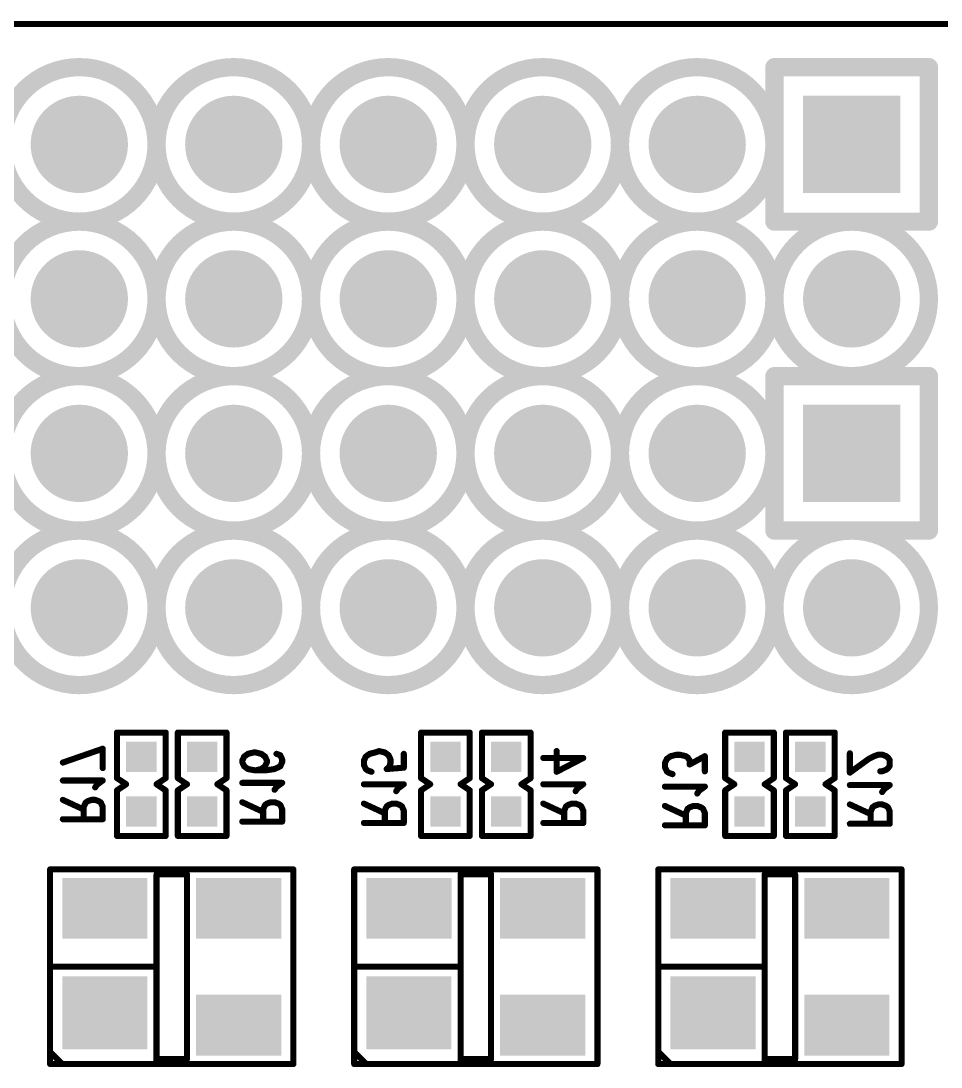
# Model space of a CAD drawing. Extents: x 100 to 144.1, y 92.5 to 144.1.
# Drawn here: x 119.77 to 134.9, y 126.85 to 144.05 of the extents above; entities that cross this region are included whole.
import ezdxf

# ---------------------------------------------------------------- set-up
doc = ezdxf.new("R2010")
doc.units = 0
doc.layers.get('0').update_dxf_attribs({"linetype": 'CONTINUOUS'})
doc.layers.add('MASK-BOTTOM_PHO', color=6, linetype='CONTINUOUS')
doc.layers.add('SILK-BOTTOM_PHO', color=12, linetype='CONTINUOUS')

# ---------------------------------------------------------------- blocks, each defined once
blk = doc.blocks.new('SQUARE_16')
blk.add_solid([(0.250062, 0.250062), (0.250062, -0.250062), (-0.250062, 0.250062), (-0.250062, -0.250062)])
blk = doc.blocks.new('SQUARE_28')
blk.add_solid([(0.799972, 0.799972), (0.799972, -0.799972), (-0.799972, 0.799972), (-0.799972, -0.799972)])
blk = doc.blocks.new('ROUND_49')
at = {"const_width": 0.799972}
blk.add_lwpolyline([(-0.399986, 0, 1), (0.399986, 0, 1)], format="xyb", close=True, dxfattribs=at)
blk = doc.blocks.new('SQUARE_33')
blk.add_solid([(0.499998, 0.499998), (0.499998, -0.499998), (-0.499998, 0.499998), (-0.499998, -0.499998)])
blk = doc.blocks.new('SQUARE_48')
blk.add_solid([(0.599948, 0.599948), (0.599948, -0.599948), (-0.599948, 0.599948), (-0.599948, -0.599948)])
blk = doc.blocks.new('ROUND_1')
at = {"const_width": 0.050038}
blk.add_lwpolyline([(-0.025018, 0, 1), (0.025018, 0, 1)], format="xyb", close=True, dxfattribs=at)
blk = doc.blocks.new('ROUND_19')
at = {"const_width": 0.149986}
blk.add_lwpolyline([(-0.074994, 0, 1), (0.074994, 0, 1)], format="xyb", close=True, dxfattribs=at)

msp = doc.modelspace()

# ---------------------------------------------------------------- linework, layer by layer
at = {"layer": 'MASK-BOTTOM_PHO'}
for points, const_width in [([(143.999966, 143.999966), (100.000054, 143.999966)], 0.100076), ([(120.949974, 129.45999), (121.350024, 129.45999)], 0.999996), ([(123.150122, 129.45999), (123.549918, 129.45999)], 0.999996), ([(125.949964, 129.45999), (126.350014, 129.45999)], 0.999996), ([(128.150112, 129.45999), (128.549908, 129.45999)], 0.999996), ([(130.949954, 129.45999), (131.350004, 129.45999)], 0.999996), ([(133.150102, 129.45999), (133.549898, 129.45999)], 0.999996), ([(121.05005, 127.739902), (121.249948, 127.739902)], 1.199896), ([(126.05004, 127.739902), (126.249938, 127.739902)], 1.199896), ([(131.05003, 127.739902), (131.249928, 127.739902)], 1.199896), ([(123.150122, 127.540004), (123.549918, 127.540004)], 0.999996), ([(128.150112, 127.540004), (128.549908, 127.540004)], 0.999996), ([(133.150102, 127.540004), (133.549898, 127.540004)], 0.999996)]:
    msp.add_lwpolyline(points, dxfattribs=dict(at, const_width=const_width))
at = {"layer": 'SILK-BOTTOM_PHO'}
for points, const_width in [([(143.999966, 143.999966), (100.000054, 143.999966)], 0.100076), ([(134.70001, 143.290036), (132.16001, 143.290036)], 0.299974), ([(132.16001, 143.290036), (132.16001, 140.750036)], 0.299974), ([(134.70001, 140.750036), (134.70001, 143.290036)], 0.299974), ([(132.16001, 140.750036), (134.70001, 140.750036)], 0.299974), ([(134.70001, 138.210036), (132.16001, 138.210036)], 0.299974), ([(132.16001, 138.210036), (132.16001, 135.670036)], 0.299974), ([(134.70001, 135.670036), (134.70001, 138.210036)], 0.299974), ([(132.16001, 135.670036), (134.70001, 135.670036)], 0.299974), ([(121.350024, 131.59994), (121.350024, 132.350002)], 0.100076), ([(121.350024, 132.350002), (122.150124, 132.350002)], 0.100076), ([(122.150124, 132.350002), (122.150124, 131.59994)], 0.100076), ([(122.350022, 131.59994), (122.350022, 132.350002)], 0.100076), ([(122.350022, 132.350002), (123.150122, 132.350002)], 0.100076), ([(123.150122, 132.350002), (123.150122, 131.59994)], 0.100076), ([(126.350014, 131.59994), (126.350014, 132.350002)], 0.100076), ([(126.350014, 132.350002), (127.150114, 132.350002)], 0.100076), ([(127.150114, 132.350002), (127.150114, 131.59994)], 0.100076), ([(127.350012, 131.59994), (127.350012, 132.350002)], 0.100076), ([(127.350012, 132.350002), (128.150112, 132.350002)], 0.100076), ([(128.150112, 132.350002), (128.150112, 131.59994)], 0.100076), ([(131.350004, 131.59994), (131.350004, 132.350002)], 0.100076), ([(131.350004, 132.350002), (132.150104, 132.350002)], 0.100076), ([(132.150104, 132.350002), (132.150104, 131.59994)], 0.100076), ([(132.350002, 131.59994), (132.350002, 132.350002)], 0.100076), ([(132.350002, 132.350002), (133.150102, 132.350002)], 0.100076), ([(133.150102, 132.350002), (133.150102, 131.59994)], 0.100076), ([(121.115582, 132.084064), (120.4595, 131.856734)], 0.100076), ([(121.115582, 131.765802), (121.115582, 132.084064)], 0.100076), ([(123.409456, 131.886452), (123.440698, 131.954524)], 0.100076), ([(123.409456, 131.863592), (123.409456, 131.886452)], 0.100076), ([(123.440698, 131.954524), (123.503182, 131.99999)], 0.100076), ([(123.503182, 131.99999), (123.596908, 132.02285)], 0.100076), ([(123.596908, 132.02285), (123.62815, 132.02285)], 0.100076), ([(123.62815, 132.02285), (123.721876, 131.99999)], 0.100076), ([(123.721876, 131.99999), (123.78436, 131.954524)], 0.100076), ([(123.78436, 131.954524), (123.815602, 131.886452)], 0.100076), ([(123.815602, 131.886452), (123.815602, 131.863592)], 0.100076), ([(123.971812, 131.99999), (124.034296, 131.977384)], 0.100076), ([(124.034296, 131.977384), (124.065538, 131.909058)], 0.100076), ([(124.065538, 131.909058), (124.065538, 131.863592)], 0.100076), ([(125.440694, 131.954524), (125.409452, 131.886452)], 0.100076), ([(125.409452, 131.886452), (125.409452, 131.818126)], 0.100076), ([(125.503178, 131.99999), (125.440694, 131.954524)], 0.100076), ([(125.596904, 132.02285), (125.503178, 131.99999)], 0.100076), ([(125.659388, 132.045456), (125.596904, 132.02285)], 0.100076), ([(125.753114, 132.02285), (125.659388, 132.045456)], 0.100076), ([(125.815598, 131.977384), (125.753114, 132.02285)], 0.100076), ([(125.84684, 131.909058), (125.815598, 131.977384)], 0.100076), ([(125.84684, 131.840986), (125.84684, 131.909058)], 0.100076), ([(126.065534, 131.99999), (126.065534, 131.77266)], 0.100076), ([(129.015744, 131.931918), (128.359408, 131.931918)], 0.100076), ([(128.578102, 131.704588), (128.578102, 132.045456)], 0.100076), ([(129.015744, 131.931918), (128.578102, 131.704588)], 0.100076), ([(130.390646, 131.915916), (130.359404, 131.847844)], 0.100076), ([(130.45313, 131.961382), (130.390646, 131.915916)], 0.100076), ([(130.546856, 131.983988), (130.45313, 131.961382)], 0.100076), ([(130.60934, 131.983988), (130.546856, 131.983988)], 0.100076), ([(130.703066, 131.961382), (130.60934, 131.983988)], 0.100076), ([(130.734308, 131.938522), (130.703066, 131.961382)], 0.100076), ([(130.76555, 131.893056), (130.734308, 131.938522)], 0.100076), ([(131.01574, 131.961382), (130.76555, 131.824984)], 0.100076), ([(130.76555, 131.824984), (130.76555, 131.893056)], 0.100076), ([(131.01574, 131.711446), (131.01574, 131.961382)], 0.100076), ([(133.400038, 131.690872), (133.400038, 132.009134)], 0.100076), ([(133.712458, 131.918202), (133.400038, 131.690872)], 0.100076), ([(133.806184, 131.963668), (133.712458, 131.918202)], 0.100076), ([(133.868668, 131.986274), (133.806184, 131.963668)], 0.100076), ([(133.931152, 131.986274), (133.868668, 131.986274)], 0.100076), ([(133.993636, 131.963668), (133.931152, 131.986274)], 0.100076), ([(134.024878, 131.940808), (133.993636, 131.963668)], 0.100076), ([(134.056374, 131.895342), (134.024878, 131.940808)], 0.100076), ([(134.056374, 131.804664), (134.056374, 131.895342)], 0.100076), ([(123.440698, 131.79552), (123.409456, 131.863592)], 0.100076), ([(123.503182, 131.750054), (123.440698, 131.79552)], 0.100076), ([(123.62815, 131.727194), (123.503182, 131.750054)], 0.100076), ([(123.721876, 131.750054), (123.62815, 131.727194)], 0.100076), ([(123.78436, 131.727194), (123.62815, 131.727194)], 0.100076), ([(123.78436, 131.79552), (123.721876, 131.750054)], 0.100076), ([(123.815602, 131.863592), (123.78436, 131.79552)], 0.100076), ([(123.94057, 131.750054), (123.78436, 131.727194)], 0.100076), ([(124.034296, 131.79552), (123.94057, 131.750054)], 0.100076), ([(124.065538, 131.863592), (124.034296, 131.79552)], 0.100076), ([(125.409452, 131.818126), (125.440694, 131.750054)], 0.100076), ([(125.440694, 131.750054), (125.471936, 131.727194)], 0.100076), ([(125.471936, 131.727194), (125.53442, 131.704588)], 0.100076), ([(126.065534, 131.77266), (125.784356, 131.750054)], 0.100076), ([(125.784356, 131.750054), (125.815598, 131.77266)], 0.100076), ([(125.815598, 131.77266), (125.84684, 131.840986)], 0.100076), ([(130.359404, 131.847844), (130.359404, 131.779518)], 0.100076), ([(130.359404, 131.779518), (130.390646, 131.711446)], 0.100076), ([(130.390646, 131.711446), (130.421888, 131.688586)], 0.100076), ([(133.89991, 131.713732), (133.931152, 131.713732)], 0.100076), ([(133.931152, 131.713732), (133.993636, 131.736338)], 0.100076), ([(133.993636, 131.736338), (134.024878, 131.759198)], 0.100076), ([(134.024878, 131.759198), (134.056374, 131.804664)], 0.100076), ([(121.115582, 131.561332), (120.4595, 131.561332)], 0.100076), ([(121.021856, 131.49326), (121.115582, 131.561332)], 0.100076), ([(121.499884, 131.500118), (121.350024, 131.59994)], 0.100076), ([(122.150124, 131.59994), (122.00001, 131.500118)], 0.100076), ([(122.499882, 131.500118), (122.350022, 131.59994)], 0.100076), ([(123.150122, 131.59994), (123.000008, 131.500118)], 0.100076), ([(126.499874, 131.500118), (126.350014, 131.59994)], 0.100076), ([(127.150114, 131.59994), (127, 131.500118)], 0.100076), ([(127.500126, 131.500118), (127.350012, 131.59994)], 0.100076), ([(128.150112, 131.59994), (127.999998, 131.500118)], 0.100076), ([(130.421888, 131.688586), (130.484372, 131.66598)], 0.100076), ([(131.500118, 131.500118), (131.350004, 131.59994)], 0.100076), ([(132.150104, 131.59994), (131.99999, 131.500118)], 0.100076), ([(132.500116, 131.500118), (132.350002, 131.59994)], 0.100076), ([(133.150102, 131.59994), (132.999988, 131.500118)], 0.100076), ([(120.990614, 131.447794), (121.021856, 131.49326)], 0.100076), ([(121.350024, 131.400042), (121.499884, 131.500118)], 0.100076), ([(121.350024, 130.64998), (121.350024, 131.400042)], 0.100076), ([(122.00001, 131.500118), (122.150124, 131.400042)], 0.100076), ([(122.150124, 131.400042), (122.150124, 130.64998)], 0.100076), ([(122.350022, 131.400042), (122.499882, 131.500118)], 0.100076), ([(122.350022, 130.64998), (122.350022, 131.400042)], 0.100076), ([(123.000008, 131.500118), (123.150122, 131.400042)], 0.100076), ([(123.150122, 131.400042), (123.150122, 130.64998)], 0.100076), ([(124.065538, 131.522724), (123.409456, 131.522724)], 0.100076), ([(123.94057, 131.409186), (123.971812, 131.454652)], 0.100076), ([(123.971812, 131.454652), (124.065538, 131.522724)], 0.100076), ([(126.065534, 131.500118), (125.409452, 131.500118)], 0.100076), ([(125.940566, 131.386326), (125.971808, 131.431792)], 0.100076), ([(125.971808, 131.431792), (126.065534, 131.500118)], 0.100076), ([(126.350014, 131.400042), (126.499874, 131.500118)], 0.100076), ([(126.350014, 130.64998), (126.350014, 131.400042)], 0.100076), ([(127, 131.500118), (127.150114, 131.400042)], 0.100076), ([(127.150114, 131.400042), (127.150114, 130.64998)], 0.100076), ([(127.350012, 131.400042), (127.500126, 131.500118)], 0.100076), ([(127.350012, 130.64998), (127.350012, 131.400042)], 0.100076), ([(127.999998, 131.500118), (128.150112, 131.400042)], 0.100076), ([(128.150112, 131.400042), (128.150112, 130.64998)], 0.100076), ([(129.015744, 131.500118), (128.359408, 131.500118)], 0.100076), ([(128.890522, 131.386326), (128.921764, 131.431792)], 0.100076), ([(128.921764, 131.431792), (129.015744, 131.500118)], 0.100076), ([(131.01574, 131.461256), (130.359404, 131.461256)], 0.100076), ([(130.890518, 131.347718), (130.92176, 131.393184)], 0.100076), ([(130.92176, 131.393184), (131.01574, 131.461256)], 0.100076), ([(131.350004, 131.400042), (131.500118, 131.500118)], 0.100076), ([(131.350004, 130.64998), (131.350004, 131.400042)], 0.100076), ([(131.99999, 131.500118), (132.150104, 131.400042)], 0.100076), ([(132.150104, 131.400042), (132.150104, 130.64998)], 0.100076), ([(132.350002, 131.400042), (132.500116, 131.500118)], 0.100076), ([(132.350002, 130.64998), (132.350002, 131.400042)], 0.100076), ([(132.999988, 131.500118), (133.150102, 131.400042)], 0.100076), ([(133.150102, 131.400042), (133.150102, 130.64998)], 0.100076), ([(134.056374, 131.486402), (133.400038, 131.486402)], 0.100076), ([(133.931152, 131.37261), (133.962394, 131.418076)], 0.100076), ([(133.962394, 131.418076), (134.056374, 131.486402)], 0.100076), ([(120.803162, 131.084066), (120.4595, 131.24307)], 0.100076), ([(120.834404, 131.197604), (120.803162, 131.129532)], 0.100076), ([(120.865646, 131.220464), (120.834404, 131.197604)], 0.100076), ([(120.92813, 131.24307), (120.865646, 131.220464)], 0.100076), ([(120.990614, 131.24307), (120.92813, 131.24307)], 0.100076), ([(121.053098, 131.220464), (120.990614, 131.24307)], 0.100076), ([(121.08434, 131.197604), (121.053098, 131.220464)], 0.100076), ([(121.115582, 131.129532), (121.08434, 131.197604)], 0.100076), ([(123.753118, 131.045458), (123.409456, 131.204462)], 0.100076), ([(123.878086, 131.204462), (123.815602, 131.181856)], 0.100076), ([(123.94057, 131.204462), (123.878086, 131.204462)], 0.100076), ([(124.003054, 131.181856), (123.94057, 131.204462)], 0.100076), ([(120.803162, 131.129532), (120.803162, 130.925062)], 0.100076), ([(121.115582, 130.925062), (121.115582, 131.129532)], 0.100076), ([(123.78436, 131.158996), (123.753118, 131.090924)], 0.100076), ([(123.753118, 131.090924), (123.753118, 130.886454)], 0.100076), ([(123.815602, 131.181856), (123.78436, 131.158996)], 0.100076), ([(124.034296, 131.158996), (124.003054, 131.181856)], 0.100076), ([(124.065538, 131.090924), (124.034296, 131.158996)], 0.100076), ([(124.065538, 130.886454), (124.065538, 131.090924)], 0.100076), ([(125.753114, 131.022852), (125.409452, 131.181856)], 0.100076), ([(125.784356, 131.13639), (125.753114, 131.068064)], 0.100076), ([(125.753114, 131.068064), (125.753114, 130.863594)], 0.100076), ([(125.815598, 131.158996), (125.784356, 131.13639)], 0.100076), ([(125.878082, 131.181856), (125.815598, 131.158996)], 0.100076), ([(125.940566, 131.181856), (125.878082, 131.181856)], 0.100076), ([(126.00305, 131.158996), (125.940566, 131.181856)], 0.100076), ([(126.034292, 131.13639), (126.00305, 131.158996)], 0.100076), ([(126.065534, 131.068064), (126.034292, 131.13639)], 0.100076), ([(126.065534, 130.863594), (126.065534, 131.068064)], 0.100076), ([(128.70307, 131.022852), (128.359408, 131.181856)], 0.100076), ([(128.734312, 131.13639), (128.70307, 131.068064)], 0.100076), ([(128.70307, 131.068064), (128.70307, 130.863594)], 0.100076), ([(128.765554, 131.158996), (128.734312, 131.13639)], 0.100076), ([(128.828038, 131.181856), (128.765554, 131.158996)], 0.100076), ([(128.890522, 131.181856), (128.828038, 131.181856)], 0.100076), ([(128.953006, 131.158996), (128.890522, 131.181856)], 0.100076), ([(128.984502, 131.13639), (128.953006, 131.158996)], 0.100076), ([(129.015744, 131.068064), (128.984502, 131.13639)], 0.100076), ([(129.015744, 130.863594), (129.015744, 131.068064)], 0.100076), ([(130.703066, 130.98399), (130.359404, 131.143248)], 0.100076), ([(130.734308, 131.097782), (130.703066, 131.029456)], 0.100076), ([(130.703066, 131.029456), (130.703066, 130.824986)], 0.100076), ([(130.76555, 131.120388), (130.734308, 131.097782)], 0.100076), ([(130.828034, 131.143248), (130.76555, 131.120388)], 0.100076), ([(130.890518, 131.143248), (130.828034, 131.143248)], 0.100076), ([(130.953002, 131.120388), (130.890518, 131.143248)], 0.100076), ([(130.984498, 131.097782), (130.953002, 131.120388)], 0.100076), ([(131.01574, 131.029456), (130.984498, 131.097782)], 0.100076), ([(131.01574, 130.824986), (131.01574, 131.029456)], 0.100076), ([(133.7437, 131.009136), (133.400038, 131.16814)], 0.100076), ([(133.774942, 131.122674), (133.7437, 131.054602)], 0.100076), ([(133.7437, 131.054602), (133.7437, 130.849878)], 0.100076), ([(133.806184, 131.145534), (133.774942, 131.122674)], 0.100076), ([(133.868668, 131.16814), (133.806184, 131.145534)], 0.100076), ([(133.931152, 131.16814), (133.868668, 131.16814)], 0.100076), ([(133.993636, 131.145534), (133.931152, 131.16814)], 0.100076), ([(134.024878, 131.122674), (133.993636, 131.145534)], 0.100076), ([(134.056374, 131.054602), (134.024878, 131.122674)], 0.100076), ([(134.056374, 130.849878), (134.056374, 131.054602)], 0.100076), ([(121.115582, 130.925062), (120.4595, 130.925062)], 0.100076), ([(124.065538, 130.886454), (123.409456, 130.886454)], 0.100076), ([(126.065534, 130.863594), (125.409452, 130.863594)], 0.100076), ([(129.015744, 130.863594), (128.359408, 130.863594)], 0.100076), ([(134.056374, 130.849878), (133.400038, 130.849878)], 0.100076), ([(131.01574, 130.824986), (130.359404, 130.824986)], 0.100076), ([(122.150124, 130.64998), (121.350024, 130.64998)], 0.100076), ([(123.150122, 130.64998), (122.350022, 130.64998)], 0.100076), ([(127.150114, 130.64998), (126.350014, 130.64998)], 0.100076), ([(128.150112, 130.64998), (127.350012, 130.64998)], 0.100076), ([(132.150104, 130.64998), (131.350004, 130.64998)], 0.100076), ([(133.150102, 130.64998), (132.350002, 130.64998)], 0.100076), ([(124.249942, 130.10007), (120.24995, 130.10007)], 0.100076), ([(120.24995, 130.10007), (120.24995, 127.100076)], 0.100076), ([(122.499882, 130.02006), (122.00001, 130.02006)], 0.100076), ([(122.00001, 130.02006), (122.00001, 126.979934)], 0.100076), ([(122.499882, 126.979934), (122.499882, 130.02006)], 0.100076), ([(124.249942, 126.899924), (124.249942, 130.10007)], 0.100076), ([(129.249932, 130.10007), (125.24994, 130.10007)], 0.100076), ([(125.24994, 130.10007), (125.24994, 127.100076)], 0.100076), ([(127.500126, 130.02006), (127, 130.02006)], 0.100076), ([(127, 130.02006), (127, 126.979934)], 0.100076), ([(127.500126, 126.979934), (127.500126, 130.02006)], 0.100076), ([(129.249932, 126.899924), (129.249932, 130.10007)], 0.100076), ([(134.249922, 130.10007), (130.24993, 130.10007)], 0.100076), ([(130.24993, 130.10007), (130.24993, 127.100076)], 0.100076), ([(132.500116, 130.02006), (131.99999, 130.02006)], 0.100076), ([(131.99999, 130.02006), (131.99999, 126.979934)], 0.100076), ([(132.500116, 126.979934), (132.500116, 130.02006)], 0.100076), ([(134.249922, 126.899924), (134.249922, 130.10007)], 0.100076), ([(122.00001, 128.500124), (120.24995, 128.500124)], 0.100076), ([(120.24995, 128.500124), (120.24995, 126.899924)], 0.100076), ([(122.00001, 126.899924), (122.00001, 128.500124)], 0.100076), ([(127, 128.500124), (125.24994, 128.500124)], 0.100076), ([(125.24994, 128.500124), (125.24994, 126.899924)], 0.100076), ([(127, 126.899924), (127, 128.500124)], 0.100076), ([(131.99999, 128.500124), (130.24993, 128.500124)], 0.100076), ([(130.24993, 128.500124), (130.24993, 126.899924)], 0.100076), ([(131.99999, 126.899924), (131.99999, 128.500124)], 0.100076), ([(120.24995, 127.100076), (120.450102, 126.899924)], 0.100076), ([(125.24994, 127.100076), (125.450092, 126.899924)], 0.100076), ([(130.24993, 127.100076), (130.450082, 126.899924)], 0.100076), ([(120.24995, 126.899924), (122.00001, 126.899924)], 0.100076), ([(120.450102, 126.899924), (124.249942, 126.899924)], 0.100076), ([(122.00001, 126.979934), (122.499882, 126.979934)], 0.100076), ([(125.24994, 126.899924), (127, 126.899924)], 0.100076), ([(125.450092, 126.899924), (129.249932, 126.899924)], 0.100076), ([(127, 126.979934), (127.500126, 126.979934)], 0.100076), ([(130.24993, 126.899924), (131.99999, 126.899924)], 0.100076), ([(130.450082, 126.899924), (134.249922, 126.899924)], 0.100076), ([(131.99999, 126.979934), (132.500116, 126.979934)], 0.100076)]:
    msp.add_lwpolyline(points, dxfattribs=dict(at, const_width=const_width))
at = {"layer": 'SILK-BOTTOM_PHO', "const_width": 0.299974}
for points in [[(122.00001, 142.020036, 1), (119.46001, 142.020036)], [(124.54001, 142.020036, 1), (122.00001, 142.020036)], [(127.08001, 142.020036, 1), (124.54001, 142.020036)], [(129.62001, 142.020036, 1), (127.08001, 142.020036)], [(132.16001, 142.020036, 1), (129.62001, 142.020036)], [(119.46001, 142.020036, 1), (122.00001, 142.020036)], [(122.00001, 142.020036, 1), (124.54001, 142.020036)], [(124.54001, 142.020036, 1), (127.08001, 142.020036)], [(127.08001, 142.020036, 1), (129.62001, 142.020036)], [(129.62001, 142.020036, 1), (132.16001, 142.020036)], [(122.00001, 139.480036, 1), (119.46001, 139.480036)], [(124.54001, 139.480036, 1), (122.00001, 139.480036)], [(127.08001, 139.480036, 1), (124.54001, 139.480036)], [(129.62001, 139.480036, 1), (127.08001, 139.480036)], [(132.16001, 139.480036, 1), (129.62001, 139.480036)], [(134.70001, 139.480036, 1), (132.16001, 139.480036)], [(119.46001, 139.480036, 1), (122.00001, 139.480036)], [(122.00001, 139.480036, 1), (124.54001, 139.480036)], [(124.54001, 139.480036, 1), (127.08001, 139.480036)], [(127.08001, 139.480036, 1), (129.62001, 139.480036)], [(129.62001, 139.480036, 1), (132.16001, 139.480036)], [(132.16001, 139.480036, 1), (134.70001, 139.480036)], [(122.00001, 136.940036, 1), (119.46001, 136.940036)], [(124.54001, 136.940036, 1), (122.00001, 136.940036)], [(127.08001, 136.940036, 1), (124.54001, 136.940036)], [(129.62001, 136.940036, 1), (127.08001, 136.940036)], [(132.16001, 136.940036, 1), (129.62001, 136.940036)], [(119.46001, 136.940036, 1), (122.00001, 136.940036)], [(122.00001, 136.940036, 1), (124.54001, 136.940036)], [(124.54001, 136.940036, 1), (127.08001, 136.940036)], [(127.08001, 136.940036, 1), (129.62001, 136.940036)], [(129.62001, 136.940036, 1), (132.16001, 136.940036)], [(122.00001, 134.400036, 1), (119.46001, 134.400036)], [(124.54001, 134.400036, 1), (122.00001, 134.400036)], [(127.08001, 134.400036, 1), (124.54001, 134.400036)], [(129.62001, 134.400036, 1), (127.08001, 134.400036)], [(132.16001, 134.400036, 1), (129.62001, 134.400036)], [(134.70001, 134.400036, 1), (132.16001, 134.400036)], [(119.46001, 134.400036, 1), (122.00001, 134.400036)], [(122.00001, 134.400036, 1), (124.54001, 134.400036)], [(124.54001, 134.400036, 1), (127.08001, 134.400036)], [(127.08001, 134.400036, 1), (129.62001, 134.400036)], [(129.62001, 134.400036, 1), (132.16001, 134.400036)], [(132.16001, 134.400036, 1), (134.70001, 134.400036)]]:
    msp.add_lwpolyline(points, format="xyb", dxfattribs=at)

# ---------------------------------------------------------------- block references
at = {"layer": 'MASK-BOTTOM_PHO'}
for name, p in [('ROUND_49', (120.73001, 142.020036)), ('ROUND_49', (123.27001, 142.020036)), ('ROUND_49', (125.81001, 142.020036)), ('ROUND_49', (128.35001, 142.020036)), ('ROUND_49', (130.89001, 142.020036)), ('SQUARE_28', (133.43001, 142.020036)), ('ROUND_49', (120.73001, 139.480036)), ('ROUND_49', (123.27001, 139.480036)), ('ROUND_49', (125.81001, 139.480036)), ('ROUND_49', (128.35001, 139.480036)), ('ROUND_49', (130.89001, 139.480036)), ('ROUND_49', (133.43001, 139.480036)), ('ROUND_49', (120.73001, 136.940036)), ('ROUND_49', (123.27001, 136.940036)), ('ROUND_49', (125.81001, 136.940036)), ('ROUND_49', (128.35001, 136.940036)), ('ROUND_49', (130.89001, 136.940036)), ('SQUARE_28', (133.43001, 136.940036)), ('ROUND_49', (120.73001, 134.400036)), ('ROUND_49', (123.27001, 134.400036)), ('ROUND_49', (125.81001, 134.400036)), ('ROUND_49', (128.35001, 134.400036)), ('ROUND_49', (130.89001, 134.400036)), ('ROUND_49', (133.43001, 134.400036)), ('SQUARE_16', (121.750074, 131.949952)), ('SQUARE_16', (122.750072, 131.949952)), ('SQUARE_16', (126.750064, 131.949952)), ('SQUARE_16', (127.750062, 131.949952)), ('SQUARE_16', (131.750054, 131.949952)), ('SQUARE_16', (132.750052, 131.949952)), ('SQUARE_16', (121.750074, 131.05003)), ('SQUARE_16', (122.750072, 131.05003)), ('SQUARE_16', (126.750064, 131.05003)), ('SQUARE_16', (127.750062, 131.05003)), ('SQUARE_16', (131.750054, 131.05003)), ('SQUARE_16', (132.750052, 131.05003)), ('SQUARE_33', (120.949974, 129.45999)), ('SQUARE_33', (121.350024, 129.45999)), ('SQUARE_33', (123.150122, 129.45999)), ('SQUARE_33', (123.549918, 129.45999)), ('SQUARE_33', (125.949964, 129.45999)), ('SQUARE_33', (126.350014, 129.45999)), ('SQUARE_33', (128.150112, 129.45999)), ('SQUARE_33', (128.549908, 129.45999)), ('SQUARE_33', (130.949954, 129.45999)), ('SQUARE_33', (131.350004, 129.45999)), ('SQUARE_33', (133.150102, 129.45999)), ('SQUARE_33', (133.549898, 129.45999)), ('SQUARE_48', (121.05005, 127.739902)), ('SQUARE_48', (121.249948, 127.739902)), ('SQUARE_48', (126.05004, 127.739902)), ('SQUARE_48', (126.249938, 127.739902)), ('SQUARE_48', (131.05003, 127.739902)), ('SQUARE_48', (131.249928, 127.739902)), ('SQUARE_33', (123.150122, 127.540004)), ('SQUARE_33', (123.549918, 127.540004)), ('SQUARE_33', (128.150112, 127.540004)), ('SQUARE_33', (128.549908, 127.540004)), ('SQUARE_33', (133.150102, 127.540004)), ('SQUARE_33', (133.549898, 127.540004))]:
    msp.add_blockref(name, p, dxfattribs=at)
at = {"layer": 'SILK-BOTTOM_PHO'}
for name, p in [('ROUND_19', (132.16001, 143.290036)), ('ROUND_19', (134.70001, 143.290036)), ('ROUND_19', (134.70001, 143.290036)), ('ROUND_19', (122.00001, 142.020036)), ('ROUND_19', (122.00001, 142.020036)), ('ROUND_19', (122.00001, 142.020036)), ('ROUND_19', (122.00001, 142.020036)), ('ROUND_19', (124.54001, 142.020036)), ('ROUND_19', (124.54001, 142.020036)), ('ROUND_19', (124.54001, 142.020036)), ('ROUND_19', (124.54001, 142.020036)), ('ROUND_19', (127.08001, 142.020036)), ('ROUND_19', (127.08001, 142.020036)), ('ROUND_19', (127.08001, 142.020036)), ('ROUND_19', (127.08001, 142.020036)), ('ROUND_19', (129.62001, 142.020036)), ('ROUND_19', (129.62001, 142.020036)), ('ROUND_19', (129.62001, 142.020036)), ('ROUND_19', (129.62001, 142.020036)), ('ROUND_19', (132.16001, 142.020036)), ('ROUND_19', (132.16001, 142.020036)), ('ROUND_19', (132.16001, 140.750036)), ('ROUND_19', (134.70001, 140.750036)), ('ROUND_19', (122.00001, 139.480036)), ('ROUND_19', (122.00001, 139.480036)), ('ROUND_19', (122.00001, 139.480036)), ('ROUND_19', (122.00001, 139.480036)), ('ROUND_19', (124.54001, 139.480036)), ('ROUND_19', (124.54001, 139.480036)), ('ROUND_19', (124.54001, 139.480036)), ('ROUND_19', (124.54001, 139.480036)), ('ROUND_19', (127.08001, 139.480036)), ('ROUND_19', (127.08001, 139.480036)), ('ROUND_19', (127.08001, 139.480036)), ('ROUND_19', (127.08001, 139.480036)), ('ROUND_19', (129.62001, 139.480036)), ('ROUND_19', (129.62001, 139.480036)), ('ROUND_19', (129.62001, 139.480036)), ('ROUND_19', (129.62001, 139.480036)), ('ROUND_19', (132.16001, 139.480036)), ('ROUND_19', (132.16001, 139.480036)), ('ROUND_19', (132.16001, 139.480036)), ('ROUND_19', (132.16001, 139.480036)), ('ROUND_19', (134.70001, 139.480036)), ('ROUND_19', (134.70001, 139.480036)), ('ROUND_19', (132.16001, 138.210036)), ('ROUND_19', (134.70001, 138.210036)), ('ROUND_19', (134.70001, 138.210036)), ('ROUND_19', (122.00001, 136.940036)), ('ROUND_19', (122.00001, 136.940036)), ('ROUND_19', (122.00001, 136.940036)), ('ROUND_19', (122.00001, 136.940036)), ('ROUND_19', (124.54001, 136.940036)), ('ROUND_19', (124.54001, 136.940036)), ('ROUND_19', (124.54001, 136.940036)), ('ROUND_19', (124.54001, 136.940036)), ('ROUND_19', (127.08001, 136.940036)), ('ROUND_19', (127.08001, 136.940036)), ('ROUND_19', (127.08001, 136.940036)), ('ROUND_19', (127.08001, 136.940036)), ('ROUND_19', (129.62001, 136.940036)), ('ROUND_19', (129.62001, 136.940036)), ('ROUND_19', (129.62001, 136.940036)), ('ROUND_19', (129.62001, 136.940036)), ('ROUND_19', (132.16001, 136.940036)), ('ROUND_19', (132.16001, 136.940036)), ('ROUND_19', (132.16001, 135.670036)), ('ROUND_19', (134.70001, 135.670036)), ('ROUND_19', (122.00001, 134.400036)), ('ROUND_19', (122.00001, 134.400036)), ('ROUND_19', (122.00001, 134.400036)), ('ROUND_19', (122.00001, 134.400036)), ('ROUND_19', (124.54001, 134.400036)), ('ROUND_19', (124.54001, 134.400036)), ('ROUND_19', (124.54001, 134.400036)), ('ROUND_19', (124.54001, 134.400036)), ('ROUND_19', (127.08001, 134.400036)), ('ROUND_19', (127.08001, 134.400036)), ('ROUND_19', (127.08001, 134.400036)), ('ROUND_19', (127.08001, 134.400036)), ('ROUND_19', (129.62001, 134.400036)), ('ROUND_19', (129.62001, 134.400036)), ('ROUND_19', (129.62001, 134.400036)), ('ROUND_19', (129.62001, 134.400036)), ('ROUND_19', (132.16001, 134.400036)), ('ROUND_19', (132.16001, 134.400036)), ('ROUND_19', (132.16001, 134.400036)), ('ROUND_19', (132.16001, 134.400036)), ('ROUND_19', (134.70001, 134.400036)), ('ROUND_19', (134.70001, 134.400036)), ('ROUND_1', (121.350024, 132.350002)), ('ROUND_1', (122.150124, 132.350002)), ('ROUND_1', (122.350022, 132.350002)), ('ROUND_1', (123.150122, 132.350002)), ('ROUND_1', (126.350014, 132.350002)), ('ROUND_1', (127.150114, 132.350002)), ('ROUND_1', (127.350012, 132.350002)), ('ROUND_1', (128.150112, 132.350002)), ('ROUND_1', (131.350004, 132.350002)), ('ROUND_1', (132.150104, 132.350002)), ('ROUND_1', (132.350002, 132.350002)), ('ROUND_1', (133.150102, 132.350002)), ('ROUND_1', (121.115582, 132.084064)), ('ROUND_1', (121.115582, 132.084064)), ('ROUND_1', (123.409456, 131.886452)), ('ROUND_1', (123.440698, 131.954524)), ('ROUND_1', (123.503182, 131.99999)), ('ROUND_1', (123.596908, 132.02285)), ('ROUND_1', (123.62815, 132.02285)), ('ROUND_1', (123.721876, 131.99999)), ('ROUND_1', (123.78436, 131.954524)), ('ROUND_1', (123.815602, 131.886452)), ('ROUND_1', (123.971812, 131.99999)), ('ROUND_1', (124.034296, 131.977384)), ('ROUND_1', (124.065538, 131.909058)), ('ROUND_1', (125.409452, 131.886452)), ('ROUND_1', (125.440694, 131.954524)), ('ROUND_1', (125.503178, 131.99999)), ('ROUND_1', (125.596904, 132.02285)), ('ROUND_1', (125.659388, 132.045456)), ('ROUND_1', (125.753114, 132.02285)), ('ROUND_1', (125.815598, 131.977384)), ('ROUND_1', (125.84684, 131.909058)), ('ROUND_1', (126.065534, 131.99999)), ('ROUND_1', (128.359408, 131.931918)), ('ROUND_1', (128.578102, 132.045456)), ('ROUND_1', (129.015744, 131.931918)), ('ROUND_1', (129.015744, 131.931918)), ('ROUND_1', (130.390646, 131.915916)), ('ROUND_1', (130.45313, 131.961382)), ('ROUND_1', (130.546856, 131.983988)), ('ROUND_1', (130.60934, 131.983988)), ('ROUND_1', (130.703066, 131.961382)), ('ROUND_1', (130.734308, 131.938522)), ('ROUND_1', (130.76555, 131.893056)), ('ROUND_1', (131.01574, 131.961382)), ('ROUND_1', (133.400038, 132.009134)), ('ROUND_1', (133.712458, 131.918202)), ('ROUND_1', (133.806184, 131.963668)), ('ROUND_1', (133.868668, 131.986274)), ('ROUND_1', (133.931152, 131.986274)), ('ROUND_1', (133.993636, 131.963668)), ('ROUND_1', (134.024878, 131.940808)), ('ROUND_1', (134.056374, 131.895342)), ('ROUND_1', (120.4595, 131.856734)), ('ROUND_1', (121.115582, 131.765802)), ('ROUND_1', (123.409456, 131.863592)), ('ROUND_1', (123.440698, 131.79552)), ('ROUND_1', (123.503182, 131.750054)), ('ROUND_1', (123.62815, 131.727194)), ('ROUND_1', (123.62815, 131.727194)), ('ROUND_1', (123.721876, 131.750054)), ('ROUND_1', (123.78436, 131.79552)), ('ROUND_1', (123.78436, 131.727194)), ('ROUND_1', (123.815602, 131.863592)), ('ROUND_1', (123.94057, 131.750054)), ('ROUND_1', (124.034296, 131.79552)), ('ROUND_1', (124.065538, 131.863592)), ('ROUND_1', (125.409452, 131.818126)), ('ROUND_1', (125.440694, 131.750054)), ('ROUND_1', (125.471936, 131.727194)), ('ROUND_1', (125.53442, 131.704588)), ('ROUND_1', (125.784356, 131.750054)), ('ROUND_1', (125.815598, 131.77266)), ('ROUND_1', (125.84684, 131.840986)), ('ROUND_1', (126.065534, 131.77266)), ('ROUND_1', (128.578102, 131.704588)), ('ROUND_1', (130.359404, 131.847844)), ('ROUND_1', (130.359404, 131.779518)), ('ROUND_1', (130.390646, 131.711446)), ('ROUND_1', (130.76555, 131.824984)), ('ROUND_1', (131.01574, 131.711446)), ('ROUND_1', (133.89991, 131.713732)), ('ROUND_1', (133.931152, 131.713732)), ('ROUND_1', (133.993636, 131.736338)), ('ROUND_1', (134.024878, 131.759198)), ('ROUND_1', (134.056374, 131.804664)), ('ROUND_1', (120.4595, 131.561332)), ('ROUND_1', (121.115582, 131.561332)), ('ROUND_1', (121.350024, 131.59994)), ('ROUND_1', (122.150124, 131.59994)), ('ROUND_1', (122.350022, 131.59994)), ('ROUND_1', (123.150122, 131.59994)), ('ROUND_1', (126.350014, 131.59994)), ('ROUND_1', (127.150114, 131.59994)), ('ROUND_1', (127.350012, 131.59994)), ('ROUND_1', (128.150112, 131.59994)), ('ROUND_1', (130.421888, 131.688586)), ('ROUND_1', (130.484372, 131.66598)), ('ROUND_1', (131.350004, 131.59994)), ('ROUND_1', (132.150104, 131.59994)), ('ROUND_1', (132.350002, 131.59994)), ('ROUND_1', (133.150102, 131.59994)), ('ROUND_1', (133.400038, 131.690872)), ('ROUND_1', (120.990614, 131.447794)), ('ROUND_1', (121.021856, 131.49326)), ('ROUND_1', (121.350024, 131.400042)), ('ROUND_1', (121.499884, 131.500118)), ('ROUND_1', (122.00001, 131.500118)), ('ROUND_1', (122.150124, 131.400042)), ('ROUND_1', (122.350022, 131.400042)), ('ROUND_1', (122.499882, 131.500118)), ('ROUND_1', (123.000008, 131.500118)), ('ROUND_1', (123.150122, 131.400042)), ('ROUND_1', (123.409456, 131.522724)), ('ROUND_1', (123.94057, 131.409186)), ('ROUND_1', (123.971812, 131.454652)), ('ROUND_1', (124.065538, 131.522724)), ('ROUND_1', (125.409452, 131.500118)), ('ROUND_1', (125.940566, 131.386326)), ('ROUND_1', (125.971808, 131.431792)), ('ROUND_1', (126.065534, 131.500118)), ('ROUND_1', (126.350014, 131.400042)), ('ROUND_1', (126.499874, 131.500118)), ('ROUND_1', (127, 131.500118)), ('ROUND_1', (127.150114, 131.400042)), ('ROUND_1', (127.350012, 131.400042)), ('ROUND_1', (127.500126, 131.500118)), ('ROUND_1', (127.999998, 131.500118)), ('ROUND_1', (128.150112, 131.400042)), ('ROUND_1', (128.359408, 131.500118)), ('ROUND_1', (128.890522, 131.386326)), ('ROUND_1', (128.921764, 131.431792)), ('ROUND_1', (129.015744, 131.500118)), ('ROUND_1', (130.359404, 131.461256)), ('ROUND_1', (130.92176, 131.393184)), ('ROUND_1', (131.01574, 131.461256)), ('ROUND_1', (131.350004, 131.400042)), ('ROUND_1', (131.500118, 131.500118)), ('ROUND_1', (131.99999, 131.500118)), ('ROUND_1', (132.150104, 131.400042)), ('ROUND_1', (132.350002, 131.400042)), ('ROUND_1', (132.500116, 131.500118)), ('ROUND_1', (132.999988, 131.500118)), ('ROUND_1', (133.150102, 131.400042)), ('ROUND_1', (133.400038, 131.486402)), ('ROUND_1', (133.931152, 131.37261)), ('ROUND_1', (133.962394, 131.418076)), ('ROUND_1', (134.056374, 131.486402)), ('ROUND_1', (120.4595, 131.24307)), ('ROUND_1', (120.834404, 131.197604)), ('ROUND_1', (120.865646, 131.220464)), ('ROUND_1', (120.92813, 131.24307)), ('ROUND_1', (120.990614, 131.24307)), ('ROUND_1', (121.053098, 131.220464)), ('ROUND_1', (121.08434, 131.197604)), ('ROUND_1', (123.409456, 131.204462)), ('ROUND_1', (123.878086, 131.204462)), ('ROUND_1', (123.94057, 131.204462)), ('ROUND_1', (130.890518, 131.347718)), ('ROUND_1', (120.803162, 131.129532)), ('ROUND_1', (120.803162, 131.084066)), ('ROUND_1', (121.115582, 131.129532)), ('ROUND_1', (123.753118, 131.090924)), ('ROUND_1', (123.753118, 131.045458)), ('ROUND_1', (123.78436, 131.158996)), ('ROUND_1', (123.815602, 131.181856)), ('ROUND_1', (124.003054, 131.181856)), ('ROUND_1', (124.034296, 131.158996)), ('ROUND_1', (124.065538, 131.090924)), ('ROUND_1', (125.409452, 131.181856)), ('ROUND_1', (125.753114, 131.068064)), ('ROUND_1', (125.753114, 131.022852)), ('ROUND_1', (125.784356, 131.13639)), ('ROUND_1', (125.815598, 131.158996)), ('ROUND_1', (125.878082, 131.181856)), ('ROUND_1', (125.940566, 131.181856)), ('ROUND_1', (126.00305, 131.158996)), ('ROUND_1', (126.034292, 131.13639)), ('ROUND_1', (126.065534, 131.068064)), ('ROUND_1', (128.359408, 131.181856)), ('ROUND_1', (128.70307, 131.068064)), ('ROUND_1', (128.70307, 131.022852)), ('ROUND_1', (128.734312, 131.13639)), ('ROUND_1', (128.765554, 131.158996)), ('ROUND_1', (128.828038, 131.181856)), ('ROUND_1', (128.890522, 131.181856)), ('ROUND_1', (128.953006, 131.158996)), ('ROUND_1', (128.984502, 131.13639)), ('ROUND_1', (128.984502, 131.13639)), ('ROUND_1', (129.015744, 131.068064)), ('ROUND_1', (130.359404, 131.143248)), ('ROUND_1', (130.703066, 131.029456)), ('ROUND_1', (130.734308, 131.097782)), ('ROUND_1', (130.76555, 131.120388)), ('ROUND_1', (130.828034, 131.143248)), ('ROUND_1', (130.890518, 131.143248)), ('ROUND_1', (130.953002, 131.120388)), ('ROUND_1', (130.984498, 131.097782)), ('ROUND_1', (131.01574, 131.029456)), ('ROUND_1', (133.400038, 131.16814)), ('ROUND_1', (133.7437, 131.054602)), ('ROUND_1', (133.774942, 131.122674)), ('ROUND_1', (133.806184, 131.145534)), ('ROUND_1', (133.868668, 131.16814)), ('ROUND_1', (133.931152, 131.16814)), ('ROUND_1', (133.993636, 131.145534)), ('ROUND_1', (134.024878, 131.122674)), ('ROUND_1', (134.056374, 131.054602)), ('ROUND_1', (120.4595, 130.925062)), ('ROUND_1', (120.803162, 130.925062)), ('ROUND_1', (121.115582, 130.925062)), ('ROUND_1', (121.115582, 130.925062)), ('ROUND_1', (123.409456, 130.886454)), ('ROUND_1', (123.753118, 130.886454)), ('ROUND_1', (124.065538, 130.886454)), ('ROUND_1', (124.065538, 130.886454)), ('ROUND_1', (125.409452, 130.863594)), ('ROUND_1', (125.753114, 130.863594)), ('ROUND_1', (126.065534, 130.863594)), ('ROUND_1', (126.065534, 130.863594)), ('ROUND_1', (128.359408, 130.863594)), ('ROUND_1', (128.70307, 130.863594)), ('ROUND_1', (129.015744, 130.863594)), ('ROUND_1', (129.015744, 130.863594)), ('ROUND_1', (130.703066, 130.98399)), ('ROUND_1', (133.400038, 130.849878)), ('ROUND_1', (133.7437, 131.009136)), ('ROUND_1', (133.7437, 130.849878)), ('ROUND_1', (134.056374, 130.849878)), ('ROUND_1', (134.056374, 130.849878)), ('ROUND_1', (130.359404, 130.824986)), ('ROUND_1', (130.703066, 130.824986)), ('ROUND_1', (131.01574, 130.824986)), ('ROUND_1', (131.01574, 130.824986)), ('ROUND_1', (121.350024, 130.64998)), ('ROUND_1', (122.150124, 130.64998)), ('ROUND_1', (122.150124, 130.64998)), ('ROUND_1', (122.350022, 130.64998)), ('ROUND_1', (123.150122, 130.64998)), ('ROUND_1', (123.150122, 130.64998)), ('ROUND_1', (126.350014, 130.64998)), ('ROUND_1', (127.150114, 130.64998)), ('ROUND_1', (127.150114, 130.64998)), ('ROUND_1', (127.350012, 130.64998)), ('ROUND_1', (128.150112, 130.64998)), ('ROUND_1', (128.150112, 130.64998)), ('ROUND_1', (131.350004, 130.64998)), ('ROUND_1', (132.150104, 130.64998)), ('ROUND_1', (132.150104, 130.64998)), ('ROUND_1', (132.350002, 130.64998)), ('ROUND_1', (133.150102, 130.64998)), ('ROUND_1', (133.150102, 130.64998)), ('ROUND_1', (120.24995, 130.10007)), ('ROUND_1', (122.00001, 130.02006)), ('ROUND_1', (122.499882, 130.02006)), ('ROUND_1', (124.249942, 130.10007)), ('ROUND_1', (125.24994, 130.10007)), ('ROUND_1', (127, 130.02006)), ('ROUND_1', (127.500126, 130.02006)), ('ROUND_1', (129.249932, 130.10007)), ('ROUND_1', (130.24993, 130.10007)), ('ROUND_1', (131.99999, 130.02006)), ('ROUND_1', (132.500116, 130.02006)), ('ROUND_1', (134.249922, 130.10007)), ('ROUND_1', (120.24995, 128.500124)), ('ROUND_1', (122.00001, 128.500124)), ('ROUND_1', (125.24994, 128.500124)), ('ROUND_1', (127, 128.500124)), ('ROUND_1', (130.24993, 128.500124)), ('ROUND_1', (131.99999, 128.500124)), ('ROUND_1', (120.24995, 127.100076)), ('ROUND_1', (120.24995, 127.100076)), ('ROUND_1', (125.24994, 127.100076)), ('ROUND_1', (125.24994, 127.100076)), ('ROUND_1', (130.24993, 127.100076)), ('ROUND_1', (130.24993, 127.100076)), ('ROUND_1', (120.24995, 126.899924)), ('ROUND_1', (120.24995, 126.899924)), ('ROUND_1', (120.450102, 126.899924)), ('ROUND_1', (122.00001, 126.979934)), ('ROUND_1', (122.00001, 126.979934)), ('ROUND_1', (122.00001, 126.899924)), ('ROUND_1', (122.499882, 126.979934)), ('ROUND_1', (124.249942, 126.899924)), ('ROUND_1', (125.24994, 126.899924)), ('ROUND_1', (125.24994, 126.899924)), ('ROUND_1', (125.450092, 126.899924)), ('ROUND_1', (127, 126.979934)), ('ROUND_1', (127, 126.979934)), ('ROUND_1', (127, 126.899924)), ('ROUND_1', (127.500126, 126.979934)), ('ROUND_1', (129.249932, 126.899924)), ('ROUND_1', (130.24993, 126.899924)), ('ROUND_1', (130.24993, 126.899924)), ('ROUND_1', (130.450082, 126.899924)), ('ROUND_1', (131.99999, 126.979934)), ('ROUND_1', (131.99999, 126.979934)), ('ROUND_1', (131.99999, 126.899924)), ('ROUND_1', (132.500116, 126.979934)), ('ROUND_1', (134.249922, 126.899924))]:
    msp.add_blockref(name, p, dxfattribs=at)

doc.saveas('drawing.dxf')
